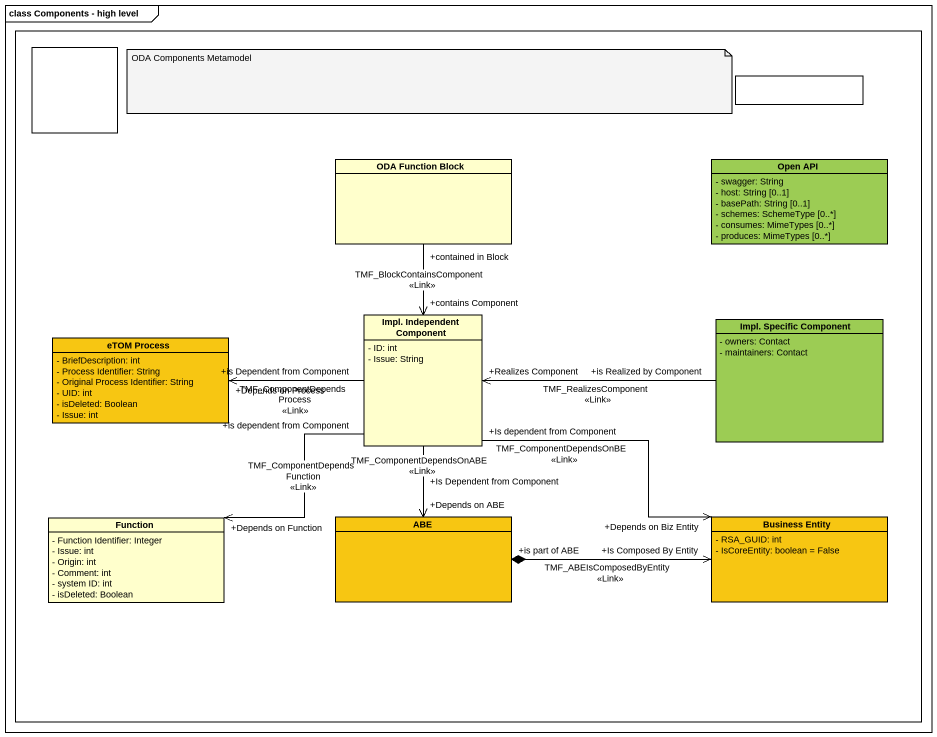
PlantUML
@startuml
mainframe class Components - high level
allowmixing
hide circle
hide empty members
skinparam classAttributeIconSize 0
rectangle " " as rectangle1 #FFFFFF {
  rectangle " " as rectangle2
  rectangle " " as rectangle3
  class "ODA Function Block" as ODA_Function_Block
  class "Open API" as Open_API #9CCC54 {
    - swagger: String
    - host: String [0..1]
    - basePath: String [0..1]
    - schemes: SchemeType [0..*]
    - consumes: MimeTypes [0..*]
    - produces: MimeTypes [0..*]
  }
  class "eTOM Process" as eTOM_Process #F7C612 {
    - BriefDescription: int
    - Process Identifier: String
    - Original Process Identifier: String
    - UID: int
    - isDeleted: Boolean
    - Issue: int
  }
  class "Impl. Independent Component" as Impl_Independent_Component {
    - ID: int
    - Issue: String
  }
  class "Impl. Specific Component" as Impl_Specific_Component #9CCC54 {
    - owners: Contact
    - maintainers: Contact
  }
  class Function {
    - Function Identifier: Integer
    - Issue: int
    - Origin: int
    - Comment: int
    - system ID: int
    - isDeleted: Boolean
  }
  class ABE #F7C612
  class "Business Entity" as Business_Entity #F7C612 {
    - RSA_GUID: int
    - IsCoreEntity: boolean = False
  }
}
ODA_Function_Block "+contained in Block" --> "+contains Component" Impl_Independent_Component : TMF_BlockContainsComponent\n<<Link>>
Impl_Independent_Component "+is Dependent from Component" -left-> "+Depends on Process" eTOM_Process : TMF_ComponentDependsProcess\n<<Link>>
Impl_Independent_Component "+is dependent from Component" --> "+Depends on Function" Function : TMF_ComponentDependsFunction\n<<Link>>
Impl_Independent_Component "+Is Dependent from Component" --> "+Depends on ABE" ABE : TMF_ComponentDependsOnABE\n<<Link>>
Impl_Independent_Component "+Is dependent from Component" -right-> "+Depends on Biz Entity" Business_Entity : TMF_ComponentDependsOnBE\n<<Link>>
Impl_Specific_Component "+is Realized by Component" -left-> "+Realizes Component" Impl_Independent_Component : TMF_RealizesComponent\n<<Link>>
ABE "+is part of ABE" *-right-> "+Is Composed By Entity" Business_Entity : TMF_ABEIsComposedByEntity\n<<Link>>
note as N1
  ODA Components Metamodel
end note
@enduml
